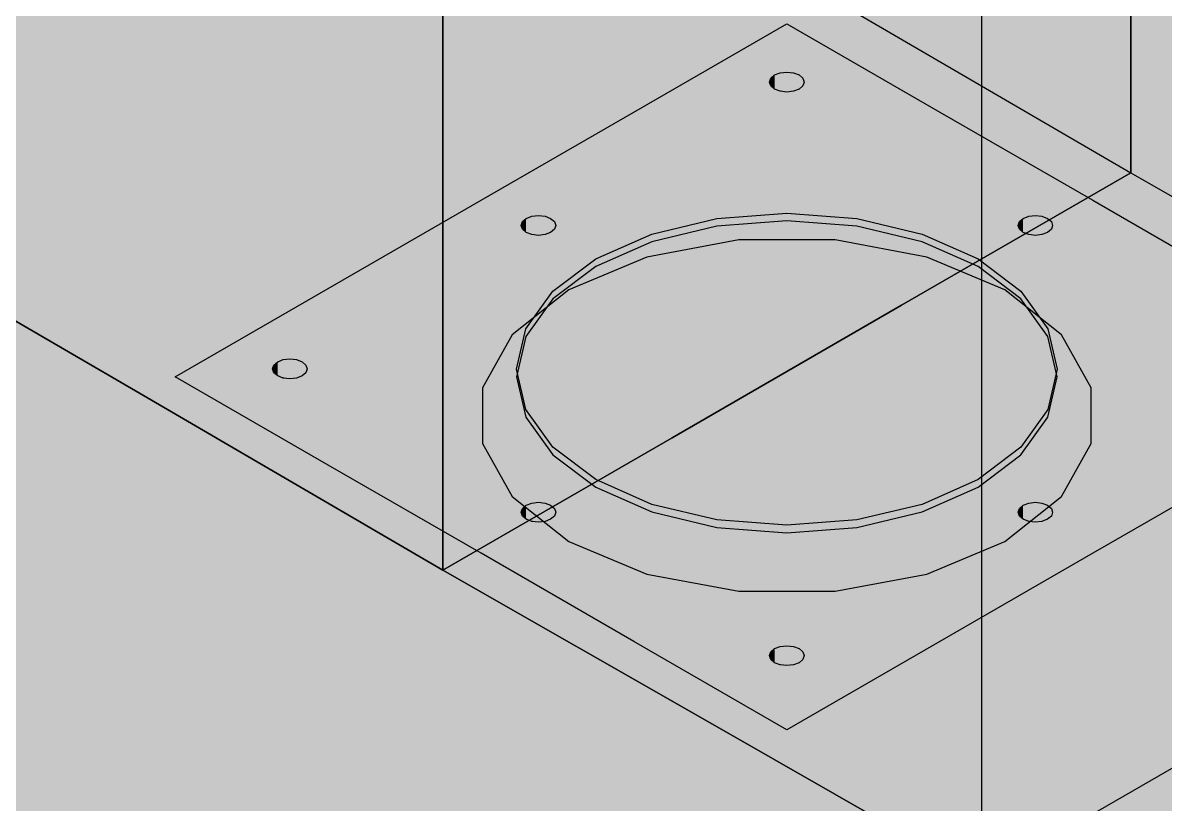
# Model space of a CAD drawing. Header units: metres. Extents: x 0 to 34.2, y 0 to 17.8.
# Drawn here: x 15.8502 to 16.109, y 5.2774 to 5.4545 of the extents above; entities that cross this region are included whole.
import ezdxf

# ---------------------------------------------------------------- set-up
doc = ezdxf.new("R2010")
doc.units = ezdxf.units.M
doc.header["$LTSCALE"] = 0.25
doc.layers.add('ISO-ARISTAS', color=8, linetype='CONTINUOUS')
doc.layers.add('ISO-CONCRETO-SUP', color=254, linetype='CONTINUOUS', true_color=0xe8e8e8)

msp = doc.modelspace()

# ---------------------------------------------------------------- linework, layer by layer
at = {"layer": 'ISO-ARISTAS', "color": 250}
for p, q in [((16.10121, 5.4205), (16.10121, 5.4905)), ((16.10121, 5.4905), (16.10121, 5.4205)), ((15.94532, 5.4005), (15.94532, 5.4705)), ((15.94532, 5.4705), (15.94532, 5.4005)), ((16.06743, 5.26071), (16.06743, 5.47071)), ((16.06743, 5.40071), (16.06743, 5.47071)), ((16.03251, 5.46056), (16.10121, 5.4205)), ((16.03251, 5.46056), (16.10121, 5.4205)), ((15.98863, 5.4343), (16.02327, 5.4543)), ((16.02327, 5.4543), (16.05791, 5.4343)), ((16.01965, 5.44197), (16.0205, 5.4427)), ((16.0205, 5.4427), (16.02177, 5.44319)), ((16.02177, 5.44319), (16.02327, 5.44336)), ((16.02327, 5.44336), (16.02477, 5.44319)), ((16.02477, 5.44319), (16.02604, 5.4427)), ((16.02604, 5.4427), (16.02689, 5.44197)), ((16.01935, 5.4411), (16.01965, 5.44197)), ((16.01965, 5.44023), (16.01935, 5.4411)), ((16.0205, 5.4395), (16.01965, 5.44023)), ((16.02689, 5.44023), (16.02604, 5.4395)), ((16.02689, 5.44197), (16.02719, 5.4411)), ((16.02719, 5.4411), (16.02689, 5.44023)), ((16.02177, 5.43901), (16.0205, 5.4395)), ((16.02327, 5.43884), (16.02177, 5.43901)), ((16.02477, 5.43901), (16.02327, 5.43884)), ((16.02604, 5.4395), (16.02477, 5.43901)), ((15.95398, 5.4143), (15.98863, 5.4343)), ((16.05791, 5.4343), (16.09255, 5.4143)), ((16.10121, 5.4205), (16.04925, 5.3905)), ((16.04925, 5.3905), (16.10121, 5.4205)), ((16.10121, 5.4205), (16.16226, 5.3856)), ((16.10121, 5.4205), (16.16226, 5.3856)), ((15.91934, 5.3943), (15.95398, 5.4143)), ((16.09255, 5.4143), (16.12719, 5.3943)), ((16.00742, 5.41015), (16.02327, 5.41136)), ((16.02327, 5.41136), (16.03912, 5.41015)), ((15.87663, 5.37056), (15.80793, 5.41062)), ((15.80793, 5.41062), (15.87663, 5.37056)), ((15.96306, 5.4086), (15.96335, 5.40947)), ((15.96335, 5.40947), (15.9642, 5.4102)), ((15.9642, 5.4102), (15.96547, 5.41069)), ((15.96547, 5.41069), (15.96697, 5.41086)), ((15.96697, 5.41086), (15.96847, 5.41069)), ((15.96847, 5.41069), (15.96975, 5.4102)), ((15.96975, 5.4102), (15.9706, 5.40947)), ((15.9706, 5.40947), (15.97089, 5.4086)), ((15.99265, 5.40662), (16.00742, 5.41015)), ((16.02327, 5.40966), (16.00742, 5.40845)), ((16.03912, 5.40845), (16.02327, 5.40966)), ((16.03912, 5.41015), (16.05389, 5.40662)), ((16.07564, 5.4086), (16.07594, 5.40947)), ((16.07594, 5.40947), (16.07679, 5.4102)), ((16.07679, 5.4102), (16.07806, 5.41069)), ((16.07806, 5.41069), (16.07956, 5.41086)), ((16.07956, 5.41086), (16.08106, 5.41069)), ((16.08106, 5.41069), (16.08233, 5.4102)), ((16.08233, 5.4102), (16.08318, 5.40947)), ((16.08318, 5.40947), (16.08348, 5.4086)), ((15.96335, 5.40773), (15.96306, 5.4086)), ((15.9642, 5.407), (15.96335, 5.40773)), ((15.96547, 5.40651), (15.9642, 5.407)), ((15.96697, 5.40634), (15.96547, 5.40651)), ((15.96847, 5.40651), (15.96697, 5.40634)), ((15.96975, 5.407), (15.96847, 5.40651)), ((15.9706, 5.40773), (15.96975, 5.407)), ((15.97089, 5.4086), (15.9706, 5.40773)), ((15.97997, 5.401), (15.99265, 5.40662)), ((16.00742, 5.40845), (15.99265, 5.40492)), ((16.05389, 5.40492), (16.03912, 5.40845)), ((16.05389, 5.40662), (16.06657, 5.401)), ((16.07594, 5.40773), (16.07564, 5.4086)), ((16.07679, 5.407), (16.07594, 5.40773)), ((16.07806, 5.40651), (16.07679, 5.407)), ((16.07956, 5.40634), (16.07806, 5.40651)), ((16.08106, 5.40651), (16.07956, 5.40634)), ((16.08233, 5.407), (16.08106, 5.40651)), ((16.08318, 5.40773), (16.08233, 5.407)), ((16.08348, 5.4086), (16.08318, 5.40773)), ((15.99265, 5.40492), (15.97997, 5.3993)), ((16.01235, 5.40531), (15.99157, 5.40141)), ((16.01235, 5.40531), (15.99157, 5.40141)), ((16.03419, 5.40531), (16.01235, 5.40531)), ((16.03419, 5.40531), (16.01235, 5.40531)), ((16.05496, 5.40141), (16.03419, 5.40531)), ((16.05496, 5.40141), (16.03419, 5.40531)), ((16.06657, 5.3993), (16.05389, 5.40492)), ((15.99157, 5.40141), (15.9739, 5.394)), ((15.99157, 5.40141), (15.9739, 5.394)), ((16.07263, 5.394), (16.05496, 5.40141)), ((16.07263, 5.394), (16.05496, 5.40141)), ((15.94532, 5.3305), (15.94532, 5.4005)), ((15.94532, 5.4005), (15.94532, 5.3305)), ((15.97023, 5.39368), (15.97997, 5.401)), ((15.97997, 5.3993), (15.97023, 5.39198)), ((16.06657, 5.401), (16.0763, 5.39368)), ((16.0763, 5.39198), (16.06657, 5.3993)), ((16.06743, 5.33071), (16.06743, 5.40071)), ((15.8847, 5.3743), (15.91934, 5.3943)), ((15.9739, 5.394), (15.96106, 5.3838)), ((15.9739, 5.394), (15.96106, 5.3838)), ((15.96412, 5.38515), (15.97023, 5.39368)), ((16.08547, 5.3838), (16.07263, 5.394)), ((16.08547, 5.3838), (16.07263, 5.394)), ((16.0763, 5.39368), (16.08242, 5.38515)), ((15.97023, 5.39198), (15.96412, 5.38345)), ((16.08242, 5.38345), (16.0763, 5.39198)), ((16.04925, 5.3905), (15.99729, 5.3605)), ((15.99729, 5.3605), (16.04925, 5.3905)), ((15.96106, 5.3838), (15.95432, 5.37181)), ((15.96106, 5.3838), (15.95432, 5.37181)), ((15.96203, 5.376), (15.96412, 5.38515)), ((15.96412, 5.38345), (15.96203, 5.3743)), ((16.08242, 5.38515), (16.0845, 5.376)), ((16.0845, 5.3743), (16.08242, 5.38345)), ((16.09222, 5.37181), (16.08547, 5.3838)), ((16.09222, 5.37181), (16.08547, 5.3838)), ((15.90791, 5.3777), (15.90918, 5.37819)), ((15.90918, 5.37819), (15.91068, 5.37836)), ((15.91068, 5.37836), (15.91218, 5.37819)), ((15.91218, 5.37819), (15.91345, 5.3777)), ((15.90676, 5.3761), (15.90706, 5.37697)), ((15.90706, 5.37523), (15.90676, 5.3761)), ((15.90706, 5.37697), (15.90791, 5.3777)), ((15.90791, 5.3745), (15.90706, 5.37523)), ((15.91345, 5.3777), (15.9143, 5.37697)), ((15.9143, 5.37523), (15.91345, 5.3745)), ((15.9143, 5.37697), (15.9146, 5.3761)), ((15.9146, 5.3761), (15.9143, 5.37523)), ((15.96412, 5.36685), (15.96203, 5.376)), ((16.0845, 5.376), (16.08242, 5.36685)), ((15.91934, 5.3543), (15.8847, 5.3743)), ((15.90918, 5.37401), (15.90791, 5.3745)), ((15.91068, 5.37384), (15.90918, 5.37401)), ((15.91218, 5.37401), (15.91068, 5.37384)), ((15.91345, 5.3745), (15.91218, 5.37401)), ((15.96203, 5.3743), (15.96412, 5.36515)), ((16.08242, 5.36515), (16.0845, 5.3743)), ((15.94532, 5.3305), (15.87663, 5.37056)), ((15.87663, 5.37056), (15.94532, 5.3305)), ((15.95432, 5.37181), (15.95432, 5.35919)), ((15.95432, 5.37181), (15.95432, 5.35919)), ((16.09222, 5.35919), (16.09222, 5.37181)), ((16.09222, 5.35919), (16.09222, 5.37181)), ((15.97023, 5.35832), (15.96412, 5.36685)), ((15.96412, 5.36515), (15.97023, 5.35662)), ((16.08242, 5.36685), (16.0763, 5.35832)), ((16.0763, 5.35662), (16.08242, 5.36515)), ((15.99729, 5.3605), (15.94532, 5.3305)), ((15.94532, 5.3305), (15.99729, 5.3605)), ((15.95432, 5.35919), (15.96106, 5.3472)), ((15.95432, 5.35919), (15.96106, 5.3472)), ((15.97997, 5.351), (15.97023, 5.35832)), ((16.0763, 5.35832), (16.06657, 5.351)), ((16.08547, 5.3472), (16.09222, 5.35919)), ((16.08547, 5.3472), (16.09222, 5.35919)), ((15.97023, 5.35662), (15.97997, 5.3493)), ((16.06657, 5.3493), (16.0763, 5.35662)), ((15.95398, 5.3343), (15.91934, 5.3543)), ((16.12719, 5.3543), (16.09255, 5.3343)), ((15.99265, 5.34538), (15.97997, 5.351)), ((15.97997, 5.3493), (15.99265, 5.34368)), ((16.06657, 5.351), (16.05389, 5.34538)), ((16.05389, 5.34368), (16.06657, 5.3493)), ((16.22332, 5.35071), (16.06743, 5.26071)), ((15.96106, 5.3472), (15.9739, 5.337)), ((15.96106, 5.3472), (15.9739, 5.337)), ((16.07263, 5.337), (16.08547, 5.3472)), ((16.07263, 5.337), (16.08547, 5.3472)), ((15.96306, 5.3436), (15.96335, 5.34447)), ((15.96335, 5.34447), (15.9642, 5.3452)), ((15.9642, 5.3452), (15.96547, 5.34569)), ((15.96547, 5.34569), (15.96697, 5.34586)), ((15.96697, 5.34586), (15.96847, 5.34569)), ((15.96847, 5.34569), (15.96975, 5.3452)), ((15.96975, 5.3452), (15.9706, 5.34447)), ((15.9706, 5.34447), (15.97089, 5.3436)), ((16.00742, 5.34185), (15.99265, 5.34538)), ((16.05389, 5.34538), (16.03912, 5.34185)), ((16.07564, 5.3436), (16.07594, 5.34447)), ((16.07594, 5.34447), (16.07679, 5.3452)), ((16.07679, 5.3452), (16.07806, 5.34569)), ((16.07806, 5.34569), (16.07956, 5.34586)), ((16.07956, 5.34586), (16.08106, 5.34569)), ((16.08106, 5.34569), (16.08233, 5.3452)), ((16.08233, 5.3452), (16.08318, 5.34447)), ((16.08318, 5.34447), (16.08348, 5.3436)), ((15.96335, 5.34273), (15.96306, 5.3436)), ((15.9642, 5.342), (15.96335, 5.34273)), ((15.96547, 5.34151), (15.9642, 5.342)), ((15.96697, 5.34134), (15.96547, 5.34151)), ((15.96847, 5.34151), (15.96697, 5.34134)), ((15.96975, 5.342), (15.96847, 5.34151)), ((15.9706, 5.34273), (15.96975, 5.342)), ((15.97089, 5.3436), (15.9706, 5.34273)), ((15.99265, 5.34368), (16.00742, 5.34015)), ((16.02327, 5.34064), (16.00742, 5.34185)), ((16.03912, 5.34185), (16.02327, 5.34064)), ((16.03912, 5.34015), (16.05389, 5.34368)), ((16.07594, 5.34273), (16.07564, 5.3436)), ((16.07679, 5.342), (16.07594, 5.34273)), ((16.07806, 5.34151), (16.07679, 5.342)), ((16.07956, 5.34134), (16.07806, 5.34151)), ((16.08106, 5.34151), (16.07956, 5.34134)), ((16.08233, 5.342), (16.08106, 5.34151)), ((16.08318, 5.34273), (16.08233, 5.342)), ((16.08348, 5.3436), (16.08318, 5.34273)), ((16.00742, 5.34015), (16.02327, 5.33894)), ((16.02327, 5.33894), (16.03912, 5.34015)), ((15.9739, 5.337), (15.99157, 5.32959)), ((15.9739, 5.337), (15.99157, 5.32959)), ((16.05496, 5.32959), (16.07263, 5.337)), ((16.05496, 5.32959), (16.07263, 5.337)), ((15.98863, 5.3143), (15.95398, 5.3343)), ((16.09255, 5.3343), (16.05791, 5.3143)), ((16.00638, 5.2956), (15.94532, 5.3305)), ((15.94532, 5.3305), (16.00638, 5.2956)), ((15.99157, 5.32959), (16.01235, 5.32569)), ((15.99157, 5.32959), (16.01235, 5.32569)), ((16.03419, 5.32569), (16.05496, 5.32959)), ((16.03419, 5.32569), (16.05496, 5.32959)), ((16.06743, 5.26071), (16.06743, 5.33071)), ((16.01235, 5.32569), (16.03419, 5.32569)), ((16.01235, 5.32569), (16.03419, 5.32569)), ((16.02327, 5.2943), (15.98863, 5.3143)), ((16.0205, 5.3127), (16.02177, 5.31319)), ((16.02177, 5.31319), (16.02327, 5.31336)), ((16.05791, 5.3143), (16.02327, 5.2943)), ((16.02327, 5.31336), (16.02477, 5.31319)), ((16.02477, 5.31319), (16.02604, 5.3127)), ((16.01935, 5.3111), (16.01965, 5.31197)), ((16.01965, 5.31023), (16.01935, 5.3111)), ((16.01965, 5.31197), (16.0205, 5.3127)), ((16.02604, 5.3127), (16.02689, 5.31197)), ((16.02689, 5.31197), (16.02719, 5.3111)), ((16.02719, 5.3111), (16.02689, 5.31023)), ((16.0205, 5.3095), (16.01965, 5.31023)), ((16.02177, 5.30901), (16.0205, 5.3095)), ((16.02327, 5.30884), (16.02177, 5.30901)), ((16.02477, 5.30901), (16.02327, 5.30884)), ((16.02604, 5.3095), (16.02477, 5.30901)), ((16.02689, 5.31023), (16.02604, 5.3095)), ((16.06743, 5.26071), (16.00638, 5.2956)), ((16.00638, 5.2956), (16.06743, 5.26071)), ((16.1194, 5.29071), (16.06743, 5.26071))]:
    msp.add_line(p, q, dxfattribs=at)
at = {"layer": 'ISO-CONCRETO-SUP', "true_color": 0xc9c7c0}
for points in [[(15.56352, 5.99094), (16.23414, 5.60375), (15.0006, 5.66594), (15.67123, 5.27875)], [(16.23414, 5.60375), (16.90477, 5.21656), (15.67123, 5.27875), (16.34186, 4.89156)], [(15.67123, 5.27875), (16.34186, 4.89156), (15.10831, 4.95375), (15.77894, 4.56656)]]:
    msp.add_solid(points, dxfattribs=at)
at = {"layer": 'ISO-CONCRETO-SUP', "true_color": 0xa8aaae}
msp.add_solid([(16.22332, 5.35071), (16.06743, 5.26071), (16.22332, 5.56071), (16.06743, 5.47071)], dxfattribs=at)
at = {"layer": 'ISO-CONCRETO-SUP', "true_color": 0xaaadb3}
for points in [[(15.80793, 5.48062), (15.87663, 5.44056), (15.80793, 5.55062), (15.87663, 5.51056)], [(15.94532, 5.4705), (16.00638, 5.4356), (15.94532, 5.5405), (16.00638, 5.5056)], [(16.03251, 5.46056), (16.10121, 5.4205), (16.03251, 5.53056), (16.10121, 5.4905)], [(15.87663, 5.44056), (15.94532, 5.4005), (15.87663, 5.51056), (15.94532, 5.4705)], [(16.00638, 5.4356), (16.06743, 5.40071), (16.00638, 5.5056), (16.06743, 5.47071)], [(16.10121, 5.4205), (16.16226, 5.3856), (16.10121, 5.4905), (16.16226, 5.4556)], [(15.80793, 5.41062), (15.87663, 5.37056), (15.80793, 5.48062), (15.87663, 5.44056)], [(15.94532, 5.4005), (16.00638, 5.3656), (15.94532, 5.4705), (16.00638, 5.4356)], [(15.87663, 5.37056), (15.94532, 5.3305), (15.87663, 5.44056), (15.94532, 5.4005)], [(16.00638, 5.3656), (16.06743, 5.33071), (16.00638, 5.4356), (16.06743, 5.40071)], [(15.94532, 5.3305), (16.00638, 5.2956), (15.94532, 5.4005), (16.00638, 5.3656)], [(16.00638, 5.2956), (16.06743, 5.26071), (16.00638, 5.3656), (16.06743, 5.33071)]]:
    msp.add_solid(points, dxfattribs=at)
at = {"layer": 'ISO-CONCRETO-SUP', "true_color": 0xbcc0c7}
for points in [[(15.84315, 5.51068), (15.91185, 5.47062), (15.79119, 5.48068), (15.85989, 5.44062)], [(15.96381, 5.50062), (16.03251, 5.46056), (15.91185, 5.47062), (15.98055, 5.43056)], [(15.79119, 5.48068), (15.85989, 5.44062), (15.73923, 5.45068), (15.80793, 5.41062)], [(15.91185, 5.47062), (15.98055, 5.43056), (15.85989, 5.44062), (15.92859, 5.40056)], [(16.03251, 5.46056), (16.10121, 5.4205), (15.98055, 5.43056), (16.04925, 5.3905)], [(16.02327, 5.4543), (16.05791, 5.4343), (15.98863, 5.4343), (16.02327, 5.4143)], [(15.85989, 5.44062), (15.92859, 5.40056), (15.80793, 5.41062), (15.87663, 5.37056)], [(15.98863, 5.4343), (16.02327, 5.4143), (15.95398, 5.4143), (15.98863, 5.3943)], [(16.05791, 5.4343), (16.09255, 5.4143), (16.02327, 5.4143), (16.05791, 5.3943)], [(15.98055, 5.43056), (16.04925, 5.3905), (15.92859, 5.40056), (15.99729, 5.3605)], [(16.10121, 5.4205), (16.16226, 5.3856), (16.04925, 5.3905), (16.1103, 5.3556)], [(15.95398, 5.4143), (15.98863, 5.3943), (15.91934, 5.3943), (15.95398, 5.3743)], [(16.02327, 5.4143), (16.05791, 5.3943), (15.98863, 5.3943), (16.02327, 5.3743)], [(16.09255, 5.4143), (16.12719, 5.3943), (16.05791, 5.3943), (16.09255, 5.3743)], [(15.92859, 5.40056), (15.99729, 5.3605), (15.87663, 5.37056), (15.94532, 5.3305)], [(15.91934, 5.3943), (15.95398, 5.3743), (15.8847, 5.3743), (15.91934, 5.3543)], [(15.98863, 5.3943), (16.02327, 5.3743), (15.95398, 5.3743), (15.98863, 5.3543)], [(16.05791, 5.3943), (16.09255, 5.3743), (16.02327, 5.3743), (16.05791, 5.3543)], [(16.12719, 5.3943), (16.16183, 5.3743), (16.09255, 5.3743), (16.12719, 5.3543)], [(16.04925, 5.3905), (16.1103, 5.3556), (15.99729, 5.3605), (16.05834, 5.3256)], [(15.95398, 5.3743), (15.98863, 5.3543), (15.91934, 5.3543), (15.95398, 5.3343)], [(16.02327, 5.3743), (16.05791, 5.3543), (15.98863, 5.3543), (16.02327, 5.3343)], [(16.09255, 5.3743), (16.12719, 5.3543), (16.05791, 5.3543), (16.09255, 5.3343)], [(15.99729, 5.3605), (16.05834, 5.3256), (15.94532, 5.3305), (16.00638, 5.2956)], [(16.1103, 5.3556), (16.17136, 5.32071), (16.05834, 5.3256), (16.1194, 5.29071)], [(15.98863, 5.3543), (16.02327, 5.3343), (15.95398, 5.3343), (15.98863, 5.3143)], [(16.05791, 5.3543), (16.09255, 5.3343), (16.02327, 5.3343), (16.05791, 5.3143)], [(16.02327, 5.3343), (16.05791, 5.3143), (15.98863, 5.3143), (16.02327, 5.2943)], [(16.05834, 5.3256), (16.1194, 5.29071), (16.00638, 5.2956), (16.06743, 5.26071)]]:
    msp.add_solid(points, dxfattribs=at)
at = {"layer": 'ISO-CONCRETO-SUP', "true_color": 0x6b6d73}
for points in [[(16.0205, 5.4395), (16.01965, 5.44197), (16.0205, 5.4427)], [(16.0205, 5.4395), (16.02177, 5.44319), (16.02327, 5.44336)], [(16.0205, 5.4395), (16.02327, 5.44336), (16.02477, 5.44319)], [(16.0205, 5.4395), (16.0205, 5.4427), (16.02177, 5.44319)], [(16.0205, 5.4395), (16.02477, 5.44319), (16.02604, 5.4427)], [(16.0205, 5.4395), (16.02604, 5.4427), (16.02689, 5.44197)], [(16.0205, 5.4395), (16.01935, 5.4411), (16.01965, 5.44197)], [(16.0205, 5.4395), (16.01965, 5.44023), (16.01935, 5.4411)], [(16.0205, 5.4395), (16.02689, 5.44197), (16.02719, 5.4411)], [(16.0205, 5.4395), (16.02719, 5.4411), (16.02689, 5.44023)], [(16.0205, 5.4395), (16.02689, 5.44023), (16.02604, 5.4395)], [(16.0205, 5.4395), (16.02604, 5.4395), (16.02477, 5.43901)], [(16.0205, 5.4395), (16.02477, 5.43901), (16.02327, 5.43884)], [(16.0205, 5.4395), (16.02327, 5.43884), (16.02177, 5.43901)], [(15.9642, 5.407), (15.96306, 5.4086), (15.96335, 5.40947)], [(15.9642, 5.407), (15.96335, 5.40947), (15.9642, 5.4102)], [(15.9642, 5.407), (15.96547, 5.41069), (15.96697, 5.41086)], [(15.9642, 5.407), (15.96697, 5.41086), (15.96847, 5.41069)], [(15.9642, 5.407), (15.9642, 5.4102), (15.96547, 5.41069)], [(15.9642, 5.407), (15.96847, 5.41069), (15.96975, 5.4102)], [(15.9642, 5.407), (15.96975, 5.4102), (15.9706, 5.40947)], [(15.9642, 5.407), (15.9706, 5.40947), (15.97089, 5.4086)], [(16.07679, 5.407), (16.07564, 5.4086), (16.07594, 5.40947)], [(16.07679, 5.407), (16.07594, 5.40947), (16.07679, 5.4102)], [(16.07679, 5.407), (16.07806, 5.41069), (16.07956, 5.41086)], [(16.07679, 5.407), (16.07956, 5.41086), (16.08106, 5.41069)], [(16.07679, 5.407), (16.07679, 5.4102), (16.07806, 5.41069)], [(16.07679, 5.407), (16.08106, 5.41069), (16.08233, 5.4102)], [(16.07679, 5.407), (16.08233, 5.4102), (16.08318, 5.40947)], [(16.07679, 5.407), (16.08318, 5.40947), (16.08348, 5.4086)], [(15.9642, 5.407), (15.96335, 5.40773), (15.96306, 5.4086)], [(15.9642, 5.407), (15.97089, 5.4086), (15.9706, 5.40773)], [(15.9642, 5.407), (15.9706, 5.40773), (15.96975, 5.407)], [(15.9642, 5.407), (15.96975, 5.407), (15.96847, 5.40651)], [(15.9642, 5.407), (15.96847, 5.40651), (15.96697, 5.40634)], [(15.9642, 5.407), (15.96697, 5.40634), (15.96547, 5.40651)], [(16.07679, 5.407), (16.07594, 5.40773), (16.07564, 5.4086)], [(16.07679, 5.407), (16.08348, 5.4086), (16.08318, 5.40773)], [(16.07679, 5.407), (16.08318, 5.40773), (16.08233, 5.407)], [(16.07679, 5.407), (16.08233, 5.407), (16.08106, 5.40651)], [(16.07679, 5.407), (16.08106, 5.40651), (16.07956, 5.40634)], [(16.07679, 5.407), (16.07956, 5.40634), (16.07806, 5.40651)], [(15.90791, 5.3745), (15.90918, 5.37819), (15.91068, 5.37836)], [(15.90791, 5.3745), (15.91068, 5.37836), (15.91218, 5.37819)], [(15.90791, 5.3745), (15.90791, 5.3777), (15.90918, 5.37819)], [(15.90791, 5.3745), (15.91218, 5.37819), (15.91345, 5.3777)], [(15.90791, 5.3745), (15.90676, 5.3761), (15.90706, 5.37697)], [(15.90791, 5.3745), (15.90706, 5.37523), (15.90676, 5.3761)], [(15.90791, 5.3745), (15.90706, 5.37697), (15.90791, 5.3777)], [(15.90791, 5.3745), (15.91345, 5.3777), (15.9143, 5.37697)], [(15.90791, 5.3745), (15.9143, 5.37697), (15.9146, 5.3761)], [(15.90791, 5.3745), (15.9146, 5.3761), (15.9143, 5.37523)], [(15.90791, 5.3745), (15.9143, 5.37523), (15.91345, 5.3745)], [(15.90791, 5.3745), (15.91345, 5.3745), (15.91218, 5.37401)], [(15.90791, 5.3745), (15.91218, 5.37401), (15.91068, 5.37384)], [(15.90791, 5.3745), (15.91068, 5.37384), (15.90918, 5.37401)], [(15.9642, 5.342), (15.96306, 5.3436), (15.96335, 5.34447)], [(15.9642, 5.342), (15.96335, 5.34447), (15.9642, 5.3452)], [(15.9642, 5.342), (15.96547, 5.34569), (15.96697, 5.34586)], [(15.9642, 5.342), (15.96697, 5.34586), (15.96847, 5.34569)], [(15.9642, 5.342), (15.9642, 5.3452), (15.96547, 5.34569)], [(15.9642, 5.342), (15.96847, 5.34569), (15.96975, 5.3452)], [(15.9642, 5.342), (15.96975, 5.3452), (15.9706, 5.34447)], [(15.9642, 5.342), (15.9706, 5.34447), (15.97089, 5.3436)], [(16.07679, 5.342), (16.07564, 5.3436), (16.07594, 5.34447)], [(16.07679, 5.342), (16.07594, 5.34447), (16.07679, 5.3452)], [(16.07679, 5.342), (16.07806, 5.34569), (16.07956, 5.34586)], [(16.07679, 5.342), (16.07956, 5.34586), (16.08106, 5.34569)], [(16.07679, 5.342), (16.07679, 5.3452), (16.07806, 5.34569)], [(16.07679, 5.342), (16.08106, 5.34569), (16.08233, 5.3452)], [(16.07679, 5.342), (16.08233, 5.3452), (16.08318, 5.34447)], [(16.07679, 5.342), (16.08318, 5.34447), (16.08348, 5.3436)], [(15.9642, 5.342), (15.96335, 5.34273), (15.96306, 5.3436)], [(15.9642, 5.342), (15.97089, 5.3436), (15.9706, 5.34273)], [(15.9642, 5.342), (15.9706, 5.34273), (15.96975, 5.342)], [(15.9642, 5.342), (15.96975, 5.342), (15.96847, 5.34151)], [(15.9642, 5.342), (15.96847, 5.34151), (15.96697, 5.34134)], [(15.9642, 5.342), (15.96697, 5.34134), (15.96547, 5.34151)], [(16.07679, 5.342), (16.07594, 5.34273), (16.07564, 5.3436)], [(16.07679, 5.342), (16.08348, 5.3436), (16.08318, 5.34273)], [(16.07679, 5.342), (16.08318, 5.34273), (16.08233, 5.342)], [(16.07679, 5.342), (16.08233, 5.342), (16.08106, 5.34151)], [(16.07679, 5.342), (16.08106, 5.34151), (16.07956, 5.34134)], [(16.07679, 5.342), (16.07956, 5.34134), (16.07806, 5.34151)], [(16.0205, 5.3095), (16.02177, 5.31319), (16.02327, 5.31336)], [(16.0205, 5.3095), (16.02327, 5.31336), (16.02477, 5.31319)], [(16.0205, 5.3095), (16.0205, 5.3127), (16.02177, 5.31319)], [(16.0205, 5.3095), (16.02477, 5.31319), (16.02604, 5.3127)], [(16.0205, 5.3095), (16.01935, 5.3111), (16.01965, 5.31197)], [(16.0205, 5.3095), (16.01965, 5.31023), (16.01935, 5.3111)], [(16.0205, 5.3095), (16.01965, 5.31197), (16.0205, 5.3127)], [(16.0205, 5.3095), (16.02604, 5.3127), (16.02689, 5.31197)], [(16.0205, 5.3095), (16.02689, 5.31197), (16.02719, 5.3111)], [(16.0205, 5.3095), (16.02719, 5.3111), (16.02689, 5.31023)], [(16.0205, 5.3095), (16.02689, 5.31023), (16.02604, 5.3095)], [(16.0205, 5.3095), (16.02604, 5.3095), (16.02477, 5.30901)], [(16.0205, 5.3095), (16.02477, 5.30901), (16.02327, 5.30884)], [(16.0205, 5.3095), (16.02327, 5.30884), (16.02177, 5.30901)]]:
    msp.add_solid(points, dxfattribs=at)
at = {"layer": 'ISO-CONCRETO-SUP', "true_color": 0x3e4247}
for points in [[(15.97997, 5.351), (16.00742, 5.41015), (16.02327, 5.41136)], [(15.97997, 5.351), (16.02327, 5.41136), (16.03912, 5.41015)], [(15.97997, 5.351), (15.99265, 5.40662), (16.00742, 5.41015)], [(15.97997, 5.351), (16.03912, 5.41015), (16.05389, 5.40662)], [(15.97997, 5.351), (15.97997, 5.401), (15.99265, 5.40662)], [(15.97997, 5.351), (16.05389, 5.40662), (16.06657, 5.401)], [(15.97997, 5.351), (15.97023, 5.39368), (15.97997, 5.401)], [(15.97997, 5.351), (16.06657, 5.401), (16.0763, 5.39368)], [(15.97997, 5.351), (15.96412, 5.38515), (15.97023, 5.39368)], [(15.97997, 5.351), (16.0763, 5.39368), (16.08242, 5.38515)], [(15.97997, 5.351), (15.96203, 5.376), (15.96412, 5.38515)], [(15.97997, 5.351), (16.08242, 5.38515), (16.0845, 5.376)], [(15.97997, 5.351), (15.96412, 5.36685), (15.96203, 5.376)], [(15.97997, 5.351), (16.0845, 5.376), (16.08242, 5.36685)], [(15.97997, 5.351), (15.97023, 5.35832), (15.96412, 5.36685)], [(15.97997, 5.351), (16.08242, 5.36685), (16.0763, 5.35832)], [(15.97997, 5.351), (16.0763, 5.35832), (16.06657, 5.351)], [(15.97997, 5.351), (16.06657, 5.351), (16.05389, 5.34538)], [(15.97997, 5.351), (16.05389, 5.34538), (16.03912, 5.34185)], [(15.97997, 5.351), (16.03912, 5.34185), (16.02327, 5.34064)], [(15.97997, 5.351), (16.02327, 5.34064), (16.00742, 5.34185)], [(15.97997, 5.351), (16.00742, 5.34185), (15.99265, 5.34538)]]:
    msp.add_solid(points, dxfattribs=at)
at = {"layer": 'ISO-CONCRETO-SUP', "true_color": 0xafb3b9}
for points in [[(16.02327, 5.40966), (16.00742, 5.40845), (16.02327, 5.36006), (16.00742, 5.35885)], [(16.02327, 5.36006), (16.00742, 5.35885), (16.02327, 5.31046), (16.00742, 5.30925)], [(16.02327, 5.33894), (16.03912, 5.34015), (16.02327, 5.28934), (16.03912, 5.29055)], [(16.02327, 5.31046), (16.00742, 5.30925), (16.02327, 5.26086), (16.00742, 5.25965)], [(16.02327, 5.28934), (16.03912, 5.29055), (16.02327, 5.23974), (16.03912, 5.24095)]]:
    msp.add_solid(points, dxfattribs=at)
at = {"layer": 'ISO-CONCRETO-SUP', "true_color": 0xb3b6bd}
for points in [[(16.03912, 5.40845), (16.02327, 5.40966), (16.03912, 5.35885), (16.02327, 5.36006)], [(16.03912, 5.35885), (16.02327, 5.36006), (16.03912, 5.30925), (16.02327, 5.31046)], [(16.00742, 5.34015), (16.02327, 5.33894), (16.00742, 5.29055), (16.02327, 5.28934)], [(16.03912, 5.30925), (16.02327, 5.31046), (16.03912, 5.25965), (16.02327, 5.26086)], [(16.00742, 5.29055), (16.02327, 5.28934), (16.00742, 5.24095), (16.02327, 5.23974)]]:
    msp.add_solid(points, dxfattribs=at)
at = {"layer": 'ISO-CONCRETO-SUP', "true_color": 0xa8acb2}
for points in [[(16.00742, 5.40845), (15.99265, 5.40492), (16.00742, 5.35885), (15.99265, 5.35532)], [(16.00742, 5.35885), (15.99265, 5.35532), (16.00742, 5.30925), (15.99265, 5.30572)], [(16.03912, 5.34015), (16.05389, 5.34368), (16.03912, 5.29055), (16.05389, 5.29408)], [(16.00742, 5.30925), (15.99265, 5.30572), (16.00742, 5.25965), (15.99265, 5.25612)], [(16.03912, 5.29055), (16.05389, 5.29408), (16.03912, 5.24095), (16.05389, 5.24448)]]:
    msp.add_solid(points, dxfattribs=at)
at = {"layer": 'ISO-CONCRETO-SUP', "true_color": 0xb2b5bc}
for points in [[(16.05389, 5.40492), (16.03912, 5.40845), (16.05389, 5.35532), (16.03912, 5.35885)], [(16.05389, 5.35532), (16.03912, 5.35885), (16.05389, 5.30572), (16.03912, 5.30925)], [(15.99265, 5.34368), (16.00742, 5.34015), (15.99265, 5.29408), (16.00742, 5.29055)], [(16.05389, 5.30572), (16.03912, 5.30925), (16.05389, 5.25612), (16.03912, 5.25965)], [(15.99265, 5.29408), (16.00742, 5.29055), (15.99265, 5.24448), (16.00742, 5.24095)]]:
    msp.add_solid(points, dxfattribs=at)
at = {"layer": 'ISO-CONCRETO-SUP', "true_color": 0x9ea1a7}
for points in [[(15.99265, 5.40492), (15.97997, 5.3993), (15.99265, 5.35532), (15.97997, 5.3497)], [(15.99265, 5.35532), (15.97997, 5.3497), (15.99265, 5.30572), (15.97997, 5.3001)], [(16.05389, 5.34368), (16.06657, 5.3493), (16.05389, 5.29408), (16.06657, 5.2997)], [(15.99265, 5.30572), (15.97997, 5.3001), (15.99265, 5.25612), (15.97997, 5.2505)], [(16.05389, 5.29408), (16.06657, 5.2997), (16.05389, 5.24448), (16.06657, 5.2501)]]:
    msp.add_solid(points, dxfattribs=at)
at = {"layer": 'ISO-CONCRETO-SUP', "true_color": 0x92aec8}
for points in [[(16.01235, 5.40531), (15.99157, 5.40141), (16.01235, 5.33231), (15.99157, 5.32841)], [(16.01235, 5.33231), (15.99157, 5.32841), (16.01235, 5.25931), (15.99157, 5.25541)], [(16.03419, 5.32569), (16.05496, 5.32959), (16.03419, 5.25269), (16.05496, 5.25659)]]:
    msp.add_solid(points, dxfattribs=at)
at = {"layer": 'ISO-CONCRETO-SUP', "true_color": 0xa1c0dd}
for points in [[(16.02327, 5.3655), (16.01235, 5.40531), (15.99157, 5.40141)], [(16.02327, 5.3655), (16.03419, 5.40531), (16.01235, 5.40531)], [(16.02327, 5.3655), (16.05496, 5.40141), (16.03419, 5.40531)], [(16.02327, 5.3655), (15.99157, 5.40141), (15.9739, 5.394)], [(16.02327, 5.3655), (16.07263, 5.394), (16.05496, 5.40141)], [(16.02327, 5.3655), (15.9739, 5.394), (15.96106, 5.3838)], [(16.02327, 5.3655), (16.08547, 5.3838), (16.07263, 5.394)], [(16.02327, 5.3655), (15.96106, 5.3838), (15.95432, 5.37181)], [(16.02327, 5.3655), (16.09222, 5.37181), (16.08547, 5.3838)], [(16.02327, 5.3655), (15.95432, 5.37181), (15.95432, 5.35919)], [(16.02327, 5.3655), (16.09222, 5.35919), (16.09222, 5.37181)], [(16.02327, 5.3655), (15.95432, 5.35919), (15.96106, 5.3472)], [(16.02327, 5.3655), (15.96106, 5.3472), (15.9739, 5.337)], [(16.02327, 5.3655), (15.9739, 5.337), (15.99157, 5.32959)], [(16.02327, 5.3655), (15.99157, 5.32959), (16.01235, 5.32569)], [(16.02327, 5.3655), (16.01235, 5.32569), (16.03419, 5.32569)], [(16.02327, 5.3655), (16.08547, 5.3472), (16.09222, 5.35919)], [(16.02327, 5.3655), (16.07263, 5.337), (16.08547, 5.3472)], [(16.02327, 5.3655), (16.05496, 5.32959), (16.07263, 5.337)], [(16.02327, 5.3655), (16.03419, 5.32569), (16.05496, 5.32959)]]:
    msp.add_solid(points, dxfattribs=at)
at = {"layer": 'ISO-CONCRETO-SUP', "true_color": 0x98b5d0}
for points in [[(16.03419, 5.40531), (16.01235, 5.40531), (16.03419, 5.33231), (16.01235, 5.33231)], [(16.03419, 5.33231), (16.01235, 5.33231), (16.03419, 5.25931), (16.01235, 5.25931)], [(16.01235, 5.32569), (16.03419, 5.32569), (16.01235, 5.25269), (16.03419, 5.25269)]]:
    msp.add_solid(points, dxfattribs=at)
at = {"layer": 'ISO-CONCRETO-SUP', "true_color": 0x99b6d1}
for points in [[(16.05496, 5.40141), (16.03419, 5.40531), (16.05496, 5.32841), (16.03419, 5.33231)], [(16.05496, 5.32841), (16.03419, 5.33231), (16.05496, 5.25541), (16.03419, 5.25931)], [(15.99157, 5.32959), (16.01235, 5.32569), (15.99157, 5.25659), (16.01235, 5.25269)]]:
    msp.add_solid(points, dxfattribs=at)
at = {"layer": 'ISO-CONCRETO-SUP', "true_color": 0xadb1b7}
for points in [[(16.06657, 5.3993), (16.05389, 5.40492), (16.06657, 5.3497), (16.05389, 5.35532)], [(16.06657, 5.3497), (16.05389, 5.35532), (16.06657, 5.3001), (16.05389, 5.30572)], [(15.97997, 5.3493), (15.99265, 5.34368), (15.97997, 5.2997), (15.99265, 5.29408)], [(16.06657, 5.3001), (16.05389, 5.30572), (16.06657, 5.2505), (16.05389, 5.25612)], [(15.97997, 5.2997), (15.99265, 5.29408), (15.97997, 5.2501), (15.99265, 5.24448)]]:
    msp.add_solid(points, dxfattribs=at)
at = {"layer": 'ISO-CONCRETO-SUP', "true_color": 0x88a2bb}
for points in [[(15.99157, 5.40141), (15.9739, 5.394), (15.99157, 5.32841), (15.9739, 5.321)], [(16.05496, 5.32959), (16.07263, 5.337), (16.05496, 5.25659), (16.07263, 5.264)], [(15.99157, 5.32841), (15.9739, 5.321), (15.99157, 5.25541), (15.9739, 5.248)]]:
    msp.add_solid(points, dxfattribs=at)
at = {"layer": 'ISO-CONCRETO-SUP', "true_color": 0x95b1cc}
for points in [[(16.07263, 5.394), (16.05496, 5.40141), (16.07263, 5.321), (16.05496, 5.32841)], [(15.9739, 5.337), (15.99157, 5.32959), (15.9739, 5.264), (15.99157, 5.25659)], [(16.07263, 5.321), (16.05496, 5.32841), (16.07263, 5.248), (16.05496, 5.25541)]]:
    msp.add_solid(points, dxfattribs=at)
at = {"layer": 'ISO-CONCRETO-SUP', "true_color": 0x92949a}
for points in [[(15.97997, 5.3993), (15.97023, 5.39198), (15.97997, 5.3497), (15.97023, 5.34238)], [(16.06657, 5.3493), (16.0763, 5.35662), (16.06657, 5.2997), (16.0763, 5.30702)], [(15.97997, 5.3497), (15.97023, 5.34238), (15.97997, 5.3001), (15.97023, 5.29278)], [(16.06657, 5.2997), (16.0763, 5.30702), (16.06657, 5.2501), (16.0763, 5.25742)], [(15.97997, 5.3001), (15.97023, 5.29278), (15.97997, 5.2505), (15.97023, 5.24318)]]:
    msp.add_solid(points, dxfattribs=at)
at = {"layer": 'ISO-CONCRETO-SUP', "true_color": 0xa5a8af}
for points in [[(16.0763, 5.39198), (16.06657, 5.3993), (16.0763, 5.34238), (16.06657, 5.3497)], [(15.97023, 5.35662), (15.97997, 5.3493), (15.97023, 5.30702), (15.97997, 5.2997)], [(16.0763, 5.34238), (16.06657, 5.3497), (16.0763, 5.29278), (16.06657, 5.3001)], [(15.97023, 5.30702), (15.97997, 5.2997), (15.97023, 5.25742), (15.97997, 5.2501)], [(16.0763, 5.29278), (16.06657, 5.3001), (16.0763, 5.24318), (16.06657, 5.2505)]]:
    msp.add_solid(points, dxfattribs=at)
at = {"layer": 'ISO-CONCRETO-SUP', "true_color": 0x7c93a9}
for points in [[(15.9739, 5.394), (15.96106, 5.3838), (15.9739, 5.321), (15.96106, 5.3108)], [(16.07263, 5.337), (16.08547, 5.3472), (16.07263, 5.264), (16.08547, 5.2742)], [(15.9739, 5.321), (15.96106, 5.3108), (15.9739, 5.248), (15.96106, 5.2378)]]:
    msp.add_solid(points, dxfattribs=at)
at = {"layer": 'ISO-CONCRETO-SUP', "true_color": 0x8da7c1}
for points in [[(16.08547, 5.3838), (16.07263, 5.394), (16.08547, 5.3108), (16.07263, 5.321)], [(15.96106, 5.3472), (15.9739, 5.337), (15.96106, 5.2742), (15.9739, 5.264)], [(16.08547, 5.3108), (16.07263, 5.321), (16.08547, 5.2378), (16.07263, 5.248)]]:
    msp.add_solid(points, dxfattribs=at)
at = {"layer": 'ISO-CONCRETO-SUP', "true_color": 0x83868b}
for points in [[(15.97023, 5.39198), (15.96412, 5.38345), (15.97023, 5.34238), (15.96412, 5.33385)], [(16.0763, 5.35662), (16.08242, 5.36515), (16.0763, 5.30702), (16.08242, 5.31555)], [(15.97023, 5.34238), (15.96412, 5.33385), (15.97023, 5.29278), (15.96412, 5.28425)], [(16.0763, 5.30702), (16.08242, 5.31555), (16.0763, 5.25742), (16.08242, 5.26595)], [(15.97023, 5.29278), (15.96412, 5.28425), (15.97023, 5.24318), (15.96412, 5.23465)]]:
    msp.add_solid(points, dxfattribs=at)
at = {"layer": 'ISO-CONCRETO-SUP', "true_color": 0x9a9da3}
for points in [[(16.08242, 5.38345), (16.0763, 5.39198), (16.08242, 5.33385), (16.0763, 5.34238)], [(15.96412, 5.36515), (15.97023, 5.35662), (15.96412, 5.31555), (15.97023, 5.30702)], [(16.08242, 5.33385), (16.0763, 5.34238), (16.08242, 5.28425), (16.0763, 5.29278)], [(15.96412, 5.31555), (15.97023, 5.30702), (15.96412, 5.26595), (15.97023, 5.25742)], [(16.08242, 5.28425), (16.0763, 5.29278), (16.08242, 5.23465), (16.0763, 5.24318)]]:
    msp.add_solid(points, dxfattribs=at)
at = {"layer": 'ISO-CONCRETO-SUP', "true_color": 0x6d8195}
for points in [[(15.96106, 5.3838), (15.95432, 5.37181), (15.96106, 5.3108), (15.95432, 5.29881)], [(16.08547, 5.3472), (16.09222, 5.35919), (16.08547, 5.2742), (16.09222, 5.28619)], [(15.96106, 5.3108), (15.95432, 5.29881), (15.96106, 5.2378), (15.95432, 5.22581)], [(16.08547, 5.2742), (16.09222, 5.28619), (16.08547, 5.2012), (16.09222, 5.21319)]]:
    msp.add_solid(points, dxfattribs=at)
at = {"layer": 'ISO-CONCRETO-SUP', "true_color": 0x797c80}
for points in [[(15.96412, 5.38345), (15.96203, 5.3743), (15.96412, 5.33385), (15.96203, 5.3247)], [(16.08242, 5.36515), (16.0845, 5.3743), (16.08242, 5.31555), (16.0845, 5.3247)], [(15.96412, 5.33385), (15.96203, 5.3247), (15.96412, 5.28425), (15.96203, 5.2751)], [(16.08242, 5.31555), (16.0845, 5.3247), (16.08242, 5.26595), (16.0845, 5.2751)], [(15.96412, 5.28425), (15.96203, 5.2751), (15.96412, 5.23465), (15.96203, 5.2255)]]:
    msp.add_solid(points, dxfattribs=at)
at = {"layer": 'ISO-CONCRETO-SUP', "true_color": 0x8d9095}
for points in [[(16.0845, 5.3743), (16.08242, 5.38345), (16.0845, 5.3247), (16.08242, 5.33385)], [(15.96203, 5.3743), (15.96412, 5.36515), (15.96203, 5.3247), (15.96412, 5.31555)], [(16.0845, 5.3247), (16.08242, 5.33385), (16.0845, 5.2751), (16.08242, 5.28425)], [(15.96203, 5.3247), (15.96412, 5.31555), (15.96203, 5.2751), (15.96412, 5.26595)], [(16.0845, 5.2751), (16.08242, 5.28425), (16.0845, 5.2255), (16.08242, 5.23465)]]:
    msp.add_solid(points, dxfattribs=at)
at = {"layer": 'ISO-CONCRETO-SUP', "true_color": 0x8199b0}
for points in [[(16.09222, 5.37181), (16.08547, 5.3838), (16.09222, 5.29881), (16.08547, 5.3108)], [(15.95432, 5.35919), (15.96106, 5.3472), (15.95432, 5.28619), (15.96106, 5.2742)], [(16.09222, 5.29881), (16.08547, 5.3108), (16.09222, 5.22581), (16.08547, 5.2378)], [(15.95432, 5.28619), (15.96106, 5.2742), (15.95432, 5.21319), (15.96106, 5.2012)]]:
    msp.add_solid(points, dxfattribs=at)
at = {"layer": 'ISO-CONCRETO-SUP', "true_color": 0x687c8e}
for points in [[(15.95432, 5.37181), (15.95432, 5.35919), (15.95432, 5.29881), (15.95432, 5.28619)], [(16.09222, 5.35919), (16.09222, 5.37181), (16.09222, 5.28619), (16.09222, 5.29881)], [(15.95432, 5.29881), (15.95432, 5.28619), (15.95432, 5.22581), (15.95432, 5.21319)], [(16.09222, 5.28619), (16.09222, 5.29881), (16.09222, 5.21319), (16.09222, 5.22581)]]:
    msp.add_solid(points, dxfattribs=at)

doc.saveas('drawing.dxf')
